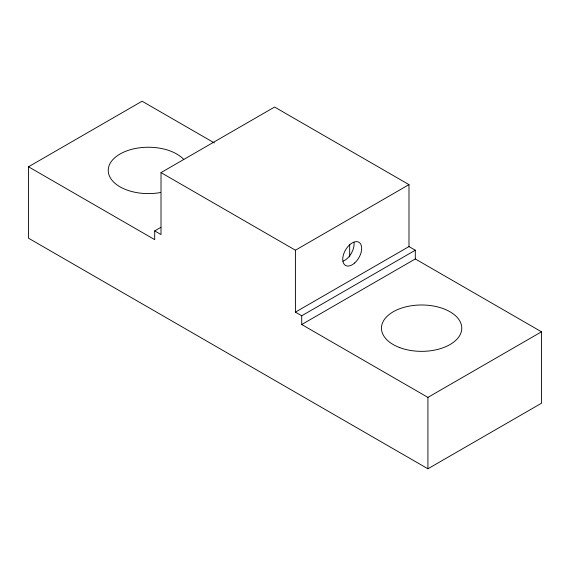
<?xml version="1.0" encoding="UTF-8"?>
<svg xmlns="http://www.w3.org/2000/svg" width="570" height="570" viewBox="0 0 570 570"><rect width="100%" height="100%" fill="white"/><g stroke="black" fill="none" stroke-linecap="round" stroke-linejoin="round"><path stroke-width="0.85" d="M415.302 258.951L415.302 250.209L301.722 315.78L301.722 324.53L415.302 258.951L541.5 331.811L541.5 403.218L427.92 468.789L28.5 238.189L28.5 166.782L142.08 101.211L214.413 142.97M161.011 172.61L274.59 107.039L408.989 184.63L408.989 246.568L295.41 312.139L295.41 250.209L161.011 172.61L161.011 234.541L154.698 230.9L154.698 239.642L28.5 166.782M154.698 230.9L160.84 227.359M295.41 250.209L408.989 184.63M301.722 324.53L427.92 397.39L541.5 331.811M408.989 246.568L415.302 250.209M295.41 312.139L301.722 315.78M427.92 397.39L427.92 468.789M349.674 244.43L349.674 256.849M353.949 242.2A13.388 7.731 -60 0 1 342.983 261.195M160.405 192.546A40.157 23.185 0 0 1 110.901 178.738A40.157 23.185 0 0 1 131.663 149.347A40.157 23.185 0 0 1 183.775 159.465M354.654 262.991A13.388 7.731 -60 0 0 358.893 242.257A13.388 7.731 -60 0 0 343.062 256.3A13.388 7.731 -60 0 0 354.654 262.991M399.734 347.607A40.157 23.185 0 0 0 461.714 329.389A40.157 23.185 0 0 0 403.389 307.508A40.157 23.185 0 0 0 399.734 347.607"/></g></svg>
